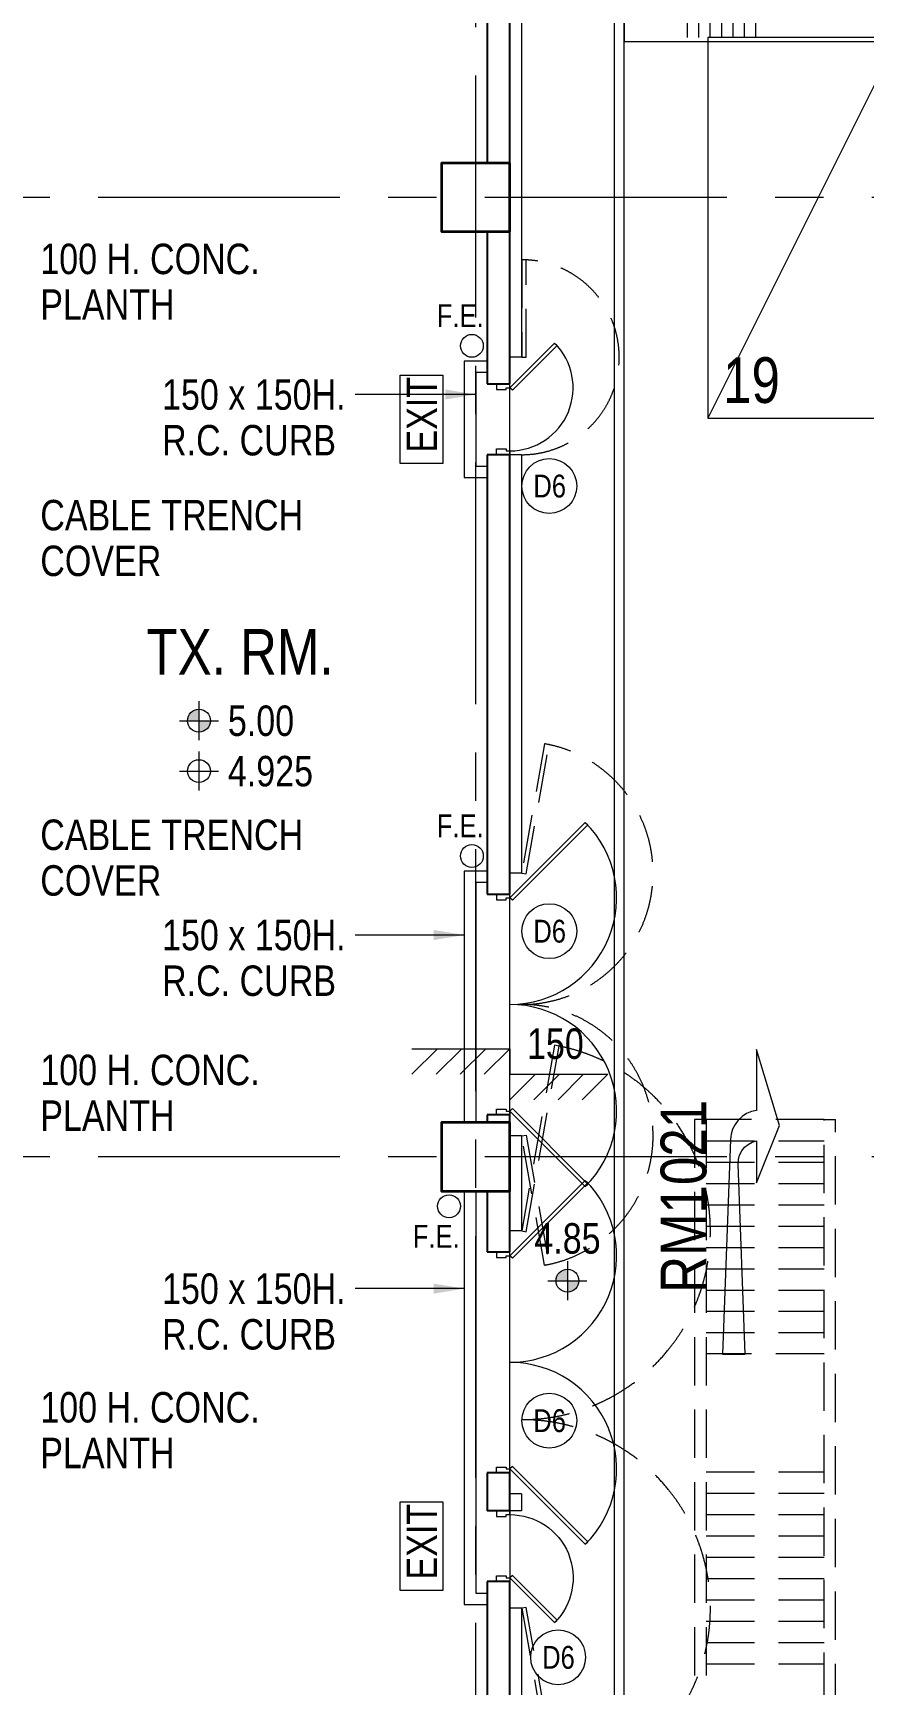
# Model space of a CAD drawing. Header units: millimetres. Extents: x 833576263 to 1668046980, y 817519639 to 1636103653.
# Drawn here: x 834094726 to 834105640, y 818094615 to 818116309 of the extents above; entities that cross this region are included whole.
import ezdxf
from ezdxf.enums import TextEntityAlignment as Align

# ---------------------------------------------------------------- set-up
doc = ezdxf.new("R2010")
doc.units = ezdxf.units.MM
doc.header["$LTSCALE"] = 100
doc.header["$MEASUREMENT"] = 0
doc.linetypes.add('R_P_Grid$0$CENTER', pattern=[50.800000000000004, 31.75, -6.35, 6.35, -6.35])
doc.linetypes.add('R_P_LG$0$HIDDEN', pattern=[9.524999999999999, 6.35, -3.175])
doc.layers.get('Defpoints').update_dxf_attribs({"color": 170})
for name, color, linetype, lineweight in [('R_CONC-PLINTH_LG$0$RDA04011', 4, 'Continuous', 25), ('R_P_Grid$0$RDA0251-LG', 6, 'R_P_Grid$0$CENTER', 18), ('R_P_LG$0$RDA0321', 7, 'Continuous', 18), ('R_P_LG$0$RDA0322', 1, 'Continuous', 18), ('R_P_LG$0$RDA0324', 7, 'Continuous', 18), ('R_P_LG$0$RDA04011', 4, 'Continuous', 25), ('R_P_LG$0$RDA04031', 3, 'Continuous', 25), ('R_P_LG$0$RDA0506', 7, 'Continuous', 18), ('R_P_LG$0$RDA0624', 7, 'Continuous', 13), ('R_P_LG$0$RDA2142', 1, 'Continuous', 18), ('R_P_LG$0$RDA2202', 3, 'Continuous', 25), ('R_P_LG$0$RDA2301', 7, 'Continuous', 18), ('R_P_LG$0$RDA2302', 7, 'R_P_LG$0$HIDDEN', 18), ('R_P_LG$0$RDA2804S', 2, 'Continuous', 35), ('R_P_LG$0$RDA3151', 1, 'Continuous', 18), ('R_P_LG$0$RDA4201', 7, 'Continuous', 18), ('R_P_LG$0$RDA4701', 7, 'Continuous', 18), ('R_P_LG$0$RDA5801', 1, 'Continuous', 18), ('R_P_LG$0$RDA7101', 1, 'Continuous', 18), ('R_P_LG$0$RDA8301', 7, 'Continuous', 18), ('R_ROAD MARK$0$RDA8301', 1, 'Continuous', 18)]:
    doc.layers.add(name, color=color, linetype=linetype, lineweight=lineweight)
doc.layers.add('R_P_LG$0$XREF', color=7, linetype='Continuous')
doc.layers.add('X-REF', color=7, linetype='Continuous')
doc.styles.add('R_CONC-PLINTH_LG$0$ARIAL', font='arial.ttf', dxfattribs={"width": 0.8})
doc.styles.add('R_P_LG$0$Arial', font='arial.ttf', dxfattribs={"width": 0.8})
doc.styles.add('R_P_LG$0$Arial_3', font='arial.ttf', dxfattribs={"width": 0.8, "height": 800})
doc.styles.add('R_P_LG$0$romans', font='arial.ttf', dxfattribs={"width": 0.8})
doc.styles.add('R_ROAD MARK$0$Arial', font='arial.ttf', dxfattribs={"width": 0.8})
doc.dimstyles.new('R_P_LG$0$M_200LA', dxfattribs={"dimscale": 200, "dimtxt": 2.5, "dimasz": 2, "dimexe": 0.8, "dimexo": 0, "dimgap": 0.75, "dimtad": 1, "dimdec": 0, "dimrnd": 1, "dimzin": 12, "dimdsep": 46, "dimtxsty": 'R_P_LG$0$romans', "dimcen": 2, "dimdle": 1, "dimclrd": 7, "dimclre": 7, "dimclrt": 4, "dimaunit": 1, "dimadec": 3, "dimazin": 0, "dimtfac": 1, "dimtdec": 0, "dimtix": 1, "dimtmove": 2, "dimatfit": 3, "dimfxl": 1, "dimtolj": 1, "dimlwd": 18, "dimlwe": 18, "dimarcsym": 0})

# ---------------------------------------------------------------- blocks, each defined once
blk = doc.blocks.new('R_P_Grid')
at = {"layer": 'R_P_Grid$0$RDA0251-LG'}
for p, q in [((834100539.9999973, 818082095.0703534), (834100539.9999973, 818124763.3666651)), ((834144477.2703086, 818114151.6999927), (833964515, 818114151.6999927)), ((834144477.2703086, 818101551.6999927), (834083789.9999964, 818101551.6999928))]:
    blk.add_line(p, q, dxfattribs=at)
blk = doc.blocks.new('R_P_LG$0$LMark-FFL-1')
h = blk.add_hatch(color=256)
h.paths.add_polyline_path([(0, 0.75, 0.4142135623730951), (-0.75, 0), (3.637978807091713e-12, 7.275957614183426e-12)])
h.paths.add_polyline_path([(0.75, 0), (0, 0), (0, -0.75, 0.4142135623730951)])
for p, q in [((0, 1.279999999998836), (0, -1.279999999998836)), ((-1.280000000002474, 0), (1.279999999998836, 0))]:
    blk.add_line(p, q)
blk.add_circle((0, 0), 0.75)
at = {"color": 7, "style": 'R_P_LG$0$romans', "width": 0.8}
blk.add_attdef('FFL', (1.029999999998836, 1.029999999998836), '', height=2, dxfattribs=at)
blk = doc.blocks.new('R_P_LG$0$LMark-SFL-1')
for p, q in [((4.656612873077393e-10, 1.28000000026077), (4.656612873077393e-10, -1.279999999795109)), ((-1.279999999795109, 0), (1.28000000026077, 0))]:
    blk.add_line(p, q)
blk.add_circle((4.656612873077393e-10, 0), 0.75)
at = {"color": 7, "style": 'R_P_LG$0$romans', "width": 0.8}
blk.add_attdef('SFL', (1.03000000026077, 1.03000000026077), '', height=2, dxfattribs=at)
blk = doc.blocks.new('R_P_LG$0$A$C170C299E')
at = {"layer": 'R_P_LG$0$RDA0324'}
for p, q in [((-950.8364251852036, 167.999928355217), (-1286.836282014847, -167.9998433589935)), ((-634.052555680275, 167.999928355217), (-970.0524125099182, -167.9998433589935)), ((-317.2686861753464, 167.999928355217), (-653.2685713768005, -167.9998717308044)), ((-0.4846746921539307, 168.0000703334808), (-336.4847302436829, -167.9999001026154)), ((334.2860658168793, -167.9999284744263), (-1.713904500007629, -503.9998420476913)), ((651.0699353218079, -167.9999284744263), (315.069965004921, -503.9998420476913)), ((967.8538048267365, -167.9999284744263), (631.8538060188293, -503.9998704195023)), ((1284.637702703476, -167.9999284744263), (948.637647151947, -503.9998987913132))]:
    blk.add_line(p, q, dxfattribs=at)
blk.add_lwpolyline([(-1286.836282014847, 167.999928355217), (0, 167.999928355217), (0, -167.9999284744263), (1284.637702703476, -167.9999284744263)], dxfattribs=at)
blk = doc.blocks.new('R_P_LG$0$PS-5000x2500')
at = {"layer": 'R_P_LG$0$RDA8301'}
blk.add_line((2500.000000054389, 4999.999999966845), (0, 0), dxfattribs=at)
blk.add_lwpolyline([(0, 0), (2500.000000054389, 0), (2500.000000054389, 4999.999999966845), (0, 4999.999999966845)], close=True, dxfattribs=at)
blk = doc.blocks.new('R_P_LG$0$P46A_Door-Passage-Double-Flush - _1200 _ 1200_ x 2800mm - FOR TX RM-8343171-LG_F _5_000 Mpd_')
at = {"layer": 'R_P_LG$0$RDA3151'}
for p, q in [((-2539.949493527412, 1046.299493551254), (-2508.129688382149, 1078.119298815727)), ((-1549.999999880791, 56.35000002384186), (-2539.949493527412, 1046.299493551254)), ((-2508.129688382149, 1078.119298815727), (-1518.180194854736, 88.16980516910553)), ((2208.129688501358, 1078.119298934937), (1218.180194854736, 88.16980516910553)), ((1249.999999880791, 56.35000002384186), (2239.949493527412, 1046.299493670464)), ((2239.949493527412, 1046.299493670464), (2208.129688501358, 1078.119298934937)), ((-1518.180194854736, 88.16980516910553), (-1549.999999880791, 56.35000002384186)), ((1218.180194854736, 88.16980516910553), (1249.999999880791, 56.35000002384186))]:
    blk.add_line(p, q, dxfattribs=at)
for points in [[(-1599.999999642372, -118.6500002145767), (-1525, -118.6500002145767), (-1525.000000596046, 6.350000143051147), (-1550.000000238419, 6.349999904632568), (-1550.000000119209, 56.35000026226044), (-1600, 56.34999990463257), (-1600.000000119209, -118.6500002145767)], [(1299.999999761581, -118.6500002145767), (1225.000000119209, -118.6500002145767), (1225.000000357628, 6.350000023841858), (1250, 6.349999785423279), (1249.999999880791, 56.35000014305115), (1299.999999761581, 56.34999978542328), (1300.000000238419, -118.6500002145767)]]:
    blk.add_lwpolyline(points, dxfattribs=at)
for centre, start, end in [((-1549.999999880791, 56.35000002384186), 0, 135), ((1249.999999880791, 56.35000002384186), 45, 180)]:
    blk.add_arc(centre, 1399.999999929592, start, end, dxfattribs=at)
blk = doc.blocks.new('R_P_LG$0$A$C065A1812')
at = {"layer": 'R_P_LG$0$RDA3151'}
for p, q in [((174.9999996423721, -49.99999976158142), (761.8986278772354, 536.8986283540726)), ((793.7184332609177, 505.0788233280182), (206.8198047876358, -81.8198047876358)), ((761.8986278772354, 536.8986283540726), (793.7184332609177, 505.0788233280182)), ((206.8198047876358, -81.8198047876358), (174.9999996423721, -49.99999976158142))]:
    blk.add_line(p, q, dxfattribs=at)
for points in [[(-2.384185791015625e-07, -2.384185791015625e-07), (-2.384185791015625e-07, -74.99999988079071), (125.0000001192093, -74.99999928474426), (124.9999998807907, -49.99999964237213), (175.0000002384186, -49.99999976158142), (174.9999998807907, 1.192092895507812e-07), (-2.384185791015625e-07, 2.384185791015625e-07)], [(0, -929.9999996423721), (0, -855), (125.0000002384186, -855.0000002384186), (125, -879.9999998807907), (175.0000003576279, -879.9999997615814), (175, -929.9999996423721), (0, -930.0000001192093)]]:
    blk.add_lwpolyline(points, dxfattribs=at)
blk.add_arc((175, -50), 829.9999997615814, 270, 45, dxfattribs=at)
blk = doc.blocks.new('R_P_LG$0$METALDOOR-2')
at = {"layer": 'R_P_LG$0$RDA4201', "linetype": 'R_P_LG$0$HIDDEN'}
blk.add_lwpolyline([(0, 1280), (60, 1280), (60, 2560), (0, 2560)], close=True, dxfattribs=at)
blk.add_arc((0, 1280), 1280, 270, 90, dxfattribs=at)
blk = doc.blocks.new('R_P_LG$0$A$C0B8E1362')
at = {"layer": 'R_P_LG$0$RDA4201', "linetype": 'R_P_LG$0$HIDDEN'}
for points in [[(604.9999995231628, -8874.99999988079), (664.0884647369385, -8885.418890476227), (963.6315709352493, -7186.625517725945), (904.5431057214737, -7176.206627130508)], [(604.9999997615814, -13574.91641747952), (664.088464975357, -13585.33530819416), (1094.309082269669, -11145.43294370174), (1035.220617055893, -11135.0140529871)], [(604.9999995231628, -12324.9999974966), (664.0884647369385, -12314.58110678196), (963.6315710544586, -14013.37447953224), (904.543105840683, -14023.79337024689)], [(1035.220616698265, -20969.90236437321), (1094.309081912041, -20959.48347365856), (664.0884647369385, -18519.58110916615), (604.9999995231628, -18529.99999988079)]]:
    blk.add_lwpolyline(points, close=True, dxfattribs=at)
for centre, radius, start, end in [((604.9999995231628, -8874.99999988079), 1724.999998807907, 270, 79.99964263164324), ((604.9999995231628, -12324.9999974966), 1724.999998807907, 280.0002248220965, 90), ((604.9999996423721, -13574.91641736031), 2477.541791200638, 270, 80.00000308010618), ((604.9999996423721, -18529.99999976158), 2477.541791200638, 279.9999969198939, 90)]:
    blk.add_arc(centre, radius, start, end, dxfattribs=at)
at = {"layer": 'R_P_LG$0$RDA3151'}
for name, p in [('R_P_LG$0$METALDOOR-2', (604.9999995231628, -3380)), ('R_P_LG$0$A$C065A1812', (275.0000041723251, -2449.999999523163))]:
    blk.add_blockref(name, p, dxfattribs=at)
at = {"layer": 'R_P_LG$0$RDA3151', "rotation": 270}
for p in [(393.6499993801117, -10749.9999986887), (393.6499996185303, -15449.91641628742)]:
    blk.add_blockref('R_P_LG$0$P46A_Door-Passage-Double-Flush - _1200 _ 1200_ x 2800mm - FOR TX RM-8343171-LG_F _5_000 Mpd_', p, dxfattribs=at)
at = {"layer": 'R_P_LG$0$RDA3151', "xscale": -1, "rotation": 180}
blk.add_blockref('R_P_LG$0$A$C065A1812', (274.9999996423721, -18179.91641581059), dxfattribs=at)
blk = doc.blocks.new('R_P_LG$0$P46A_Symb_EXIT')
at = {"layer": 'R_P_LG$0$RDA7101'}
for p, q in [((-2.611913008149713, -0.9940047366544604), (-2.611913008149713, 1.805995251983404)), ((-2.611913008149713, 1.805995251983404), (3.199999989476055, 1.805995251983404)), ((3.199999989476055, 1.805995251983404), (3.199999989476055, -0.9940047366544604)), ((3.199999989476055, -0.9940047366544604), (-2.611913008149713, -0.9940047366544604))]:
    blk.add_line(p, q, dxfattribs=at)
at = {"layer": 'R_P_LG$0$RDA7101', "insert": (-1.890231524128467, 1.387825770769268), "char_height": 2, "width": 6.156960000000001, "attachment_point": 1, "style": 'R_P_LG$0$Arial_3'}
blk.add_mtext('EXIT', dxfattribs=at)
blk = doc.blocks.new('R_ROAD MARK')
at = {"layer": 'R_ROAD MARK$0$RDA8301'}
blk.add_lwpolyline([(834103917.4065048, 818098960.6003901), (834104079.9712125, 818098960.6003901), (834103986.4429716, 818101454.6868156), (834103990.3228865, 818101515.2989753), (834104006.3316286, 818101573.887437), (834104033.8130152, 818101628.0507182), (834104071.6406125, 818101675.5687203), (834104118.263905, 818101714.4937285), (834104171.7718506, 818101743.2302454), (834104229.9712125, 818101760.6003903), (834104229.9712125, 818101210.6003902), (834104529.9712125, 818101960.6003902), (834104229.9712125, 818102960.6003902), (834104229.9712125, 818102160.6003902), (834104162.116819, 818102144.9875882), (834104097.9978004, 818102117.8448224), (834104039.5569538, 818102079.9945153), (834103988.5650293, 818102032.5835259), (834103946.5670749, 818101977.0484005), (834103914.8356234, 818101915.0718462), (834103894.3321332, 818101848.5317442), (834103885.6778574, 818101779.4442503), (834103779.9712125, 818098960.6003901)], close=True, dxfattribs=at)
at = {"layer": 'Defpoints', "color": 5, "style": 'R_ROAD MARK$0$Arial', "width": 0.7999999523162842}
blk.add_text('RM1021', height=600, rotation=90, dxfattribs=at).set_placement((834103569.1794376, 818099764.5574931))
blk = doc.blocks.new('R_CONC-PLINTH_LG')
at = {"layer": 'R_CONC-PLINTH_LG$0$RDA04011', "char_height": 400, "width": 4012.810133720635, "attachment_point": 1, "line_spacing_factor": 0.9, "style": 'R_CONC-PLINTH_LG$0$ARIAL'}
for s, insert in [('100 H. CONC. PLANTH', (834094821.3141836, 818113543.2657535)), ('CABLE TRENCH COVER', (834094821.3141836, 818110178.1208019)), ('CABLE TRENCH COVER', (834094821.3141836, 818105980.4912846)), ('100 H. CONC. PLANTH', (834094821.3141836, 818102891.9682584)), ('100 H. CONC. PLANTH', (834094821.3141836, 818098461.6223904))]:
    blk.add_mtext(s, dxfattribs=dict(at, insert=insert))
blk = doc.blocks.new('R_P_LG')
at = {"layer": 'R_P_LG$0$RDA0624', "lineweight": 18}
h = blk.add_hatch(dxfattribs=at)
h.set_pattern_fill('DOTS', color=4, scale=90, angle=45, style=0)
h.set_pattern_definition([(45, (0, 0), (-50.51394068101398, 151.541822043042), [0, -142.875])])
edge = h.paths.add_edge_path()
edge.add_arc((834065389.9999963, 818020126.6999962), 13000.00000263652, 75.00000000414259, 89.9999999952714)
edge.add_line((834065389.9999974, 818033126.6999989), (833989233.5976833, 818033126.7000066))
edge.add_arc((833989233.597684, 818040126.7000055), 6999.999998927116, 227.4784739362417, 269.9999999941455, ccw=False)
edge.add_line((833984502.527596, 818034967.5357507), (833978583.9299077, 818040395.0234413))
edge.add_arc((833983314.9999862, 818045554.1876857), 6999.999984888378, 180, 227.4784739363992, ccw=False)
edge.add_line((833976315.0000013, 818045554.1876857), (833976315.0000013, 818098726.7000034))
edge.add_arc((833983314.976107, 818098726.709901), 6999.976105696999, 115.8417149994728, 180.0000810131503, ccw=False)
edge.add_line((833980263.7812061, 818105026.6999928), (834002230.1033152, 818105026.6999928))
edge.add_line((834002230.1033152, 818105026.6999928), (834002230.413197, 818116699.7000031))
edge.add_line((834002230.413197, 818116699.7000031), (833958315.0000013, 818116699.7000031))
edge.add_line((833958315.0000013, 818116699.7000031), (833958315.0000013, 818110699.7000031))
edge.add_line((833958315.0000013, 818110699.7000031), (833963315.0000012, 818110699.7000031))
edge.add_arc((833963315.0000015, 818103699.7000035), 6999.999999642372, -2.9272086976561695e-09, 90.00000000292721, ccw=False)
edge.add_line((833970315.0000012, 818103699.7000031), (833970315.0000012, 818045554.1876926))
edge.add_arc((833983315.0000013, 818045554.1876926), 13000.00000011921, 180, 227.4784739345236)
edge.add_line((833974528.726979, 818035972.8826468), (833980447.3246655, 818030545.3949575))
edge.add_arc((833989233.5976875, 818040126.7000029), 12999.99999955266, 227.4784739342649, 269.9999999989492)
edge.add_line((833989233.5976872, 818027126.7000034), (834065245.1822366, 818027126.700002))
edge.add_arc((834065245.1822366, 818019026.6999972), 8100.000004768372, 75.00000000437308, 90, ccw=False)
edge.add_line((834067341.6165025, 818026850.6991949), (834090782.7578804, 818020569.6642944))
edge.add_arc((834094147.4054662, 818033126.7000366), 13000.00000035616, 255.0000000030815, 269.9999999994746)
edge.add_line((834094147.4054661, 818020126.7000363), (834118759.2740967, 818020126.7000363))
edge.add_arc((834118759.2740966, 818033126.7000384), 13000.00000214577, 270.0000000005253, 282.2616543713316)
edge.add_line((834121520.1678634, 818020423.256975), (834124956.9902881, 818021170.1963334))
edge.add_arc((834126677.2394812, 818013254.9741181), 8100.000000232277, 20.44433993465998, 102.2616543725735, ccw=False)
edge.add_arc((834190761.176432, 818035930.6960492), 59878.77763876336, 183.6705173323146, 199.3563955367698, ccw=False)
edge.add_line((834131005.2285776, 818032097.3283995), (834127870.7181177, 818029996.4247496))
edge.add_line((834127870.7181177, 818029996.4247496), (834126362.9837276, 818029715.8154355))
edge.add_arc((834117071.8822508, 818047426.7000369), 20000.00000036203, 270.00000000068303, 297.68143099358963, ccw=False)
edge.add_line((834117071.882251, 818027426.7000365), (834089164.086918, 818027426.7000363))
edge.add_arc((834089164.0869178, 818033426.7000366), 6000.000000357628, 255.000000005385, 270.0000000022767, ccw=False)
edge.add_line((834087611.1726476, 818027631.1450784), (834068754.6475824, 818032683.7357408))
at = {"layer": 'R_P_LG$0$RDA4701'}
h = blk.add_hatch(dxfattribs=at)
h.set_pattern_fill('_USER', color=256, scale=149.9999999999999, angle=77.52488051566029, pattern_type=0)
h.set_pattern_definition([(90, (834101971.0660342, 818120648.6679033), (-150, 1.926137237696991e-08), [])])
h.paths.add_polyline_path([(834104242.5802727, 818116249.6999997), (834104242.5802724, 818116449.7000002), (834103217.5802723, 818116449.6999995), (834103217.5802723, 818116249.6999997)])
at = {"layer": 'R_P_LG$0$RDA0506'}
for centre in [(834101506.8616557, 818110360.0141103), (834101506.8616557, 818104514.5531412), (834101506.8616561, 818098086.5867254), (834101622.1652381, 818094978)]:
    blk.add_circle(centre, 359.9999999999997, dxfattribs=at)
at = {"layer": 'R_P_LG$0$RDA2142'}
for p, q in [((834101139.9999971, 818112051.6999927), (834100989.9999968, 818112051.6999927)), ((834101139.9999971, 818110771.6999927), (834100989.9999968, 818110771.6999927)), ((834101139.9999971, 818105276.6999928), (834100989.9999968, 818105276.6999928)), ((834101139.9999971, 818101826.6999952), (834100989.9999968, 818101826.6999952)), ((834101139.9999974, 818100576.7835752), (834100989.999997, 818100576.7835752)), ((834101139.9999974, 818097126.7835776), (834100989.999997, 818097126.7835776)), ((834101139.9999971, 818096901.6999928), (834100989.9999968, 818096901.6999928)), ((834101139.9999973, 818095621.6999928), (834100989.9999969, 818095621.6999927))]:
    blk.add_line(p, q, dxfattribs=at)
for points in [[(834101139.9999973, 818116499.6999999), (834101139.9999973, 818112051.6999927)], [(834101139.9999973, 818110771.6999927), (834101139.9999973, 818105276.6999928)], [(834101139.9999973, 818101826.6999952), (834101139.9999973, 818100576.7835752)], [(834101139.9999973, 818097126.7835776), (834101139.9999973, 818096901.6999928)], [(834101139.9999973, 818095621.6999928), (834101139.9999973, 818093726.6999922)]]:
    blk.add_lwpolyline(points, dxfattribs=at)
at = {"layer": 'R_P_LG$0$RDA2202'}
for p, q in [((834100689.9999964, 818116499.6999999), (834100689.9999964, 818114601.6999927)), ((834100989.9999964, 818114601.6999927), (834100989.9999964, 818116499.6999999)), ((834100689.9999965, 818113701.6999925), (834100689.9999965, 818111701.6999934)), ((834100989.9999965, 818111701.6999934), (834100989.9999965, 818113701.6999925)), ((834100689.9999965, 818111701.6999934), (834100989.9999965, 818111701.6999934)), ((834100989.9999965, 818110771.6999933), (834100689.9999965, 818110771.6999933)), ((834100689.9999965, 818110771.6999933), (834100689.9999965, 818105001.6999936)), ((834100989.9999965, 818105001.6999936), (834100989.9999965, 818110771.6999933)), ((834100689.9999965, 818105001.6999936), (834100989.9999965, 818105001.6999936)), ((834100989.9999965, 818102101.6999942), (834100689.9999965, 818102101.6999942)), ((834100689.9999965, 818102101.6999942), (834100689.9999965, 818102001.6999931)), ((834100989.9999965, 818102001.6999931), (834100989.9999965, 818102101.6999942)), ((834100689.9999968, 818101101.6999933), (834100689.9999968, 818100301.7835766)), ((834100989.9999969, 818100301.7835766), (834100989.9999969, 818101101.6999933)), ((834100689.9999968, 818100301.7835766), (834100989.9999969, 818100301.7835766)), ((834100989.9999969, 818097401.7835761), (834100689.9999968, 818097401.7835761)), ((834100689.9999968, 818097401.7835761), (834100689.9999968, 818096901.7835764)), ((834100989.999997, 818096901.7835765), (834100989.9999969, 818097401.7835761)), ((834100989.9999969, 818096901.7835765), (834100689.9999968, 818096901.7835765)), ((834100689.9999968, 818095971.7835761), (834100689.9999968, 818094251.6999923)), ((834100989.9999969, 818095971.7835761), (834100689.9999968, 818095971.7835761)), ((834100989.9999969, 818093676.6999923), (834100989.999997, 818095971.7835763))]:
    blk.add_line(p, q, dxfattribs=at)
at = {"layer": 'R_P_LG$0$RDA2301'}
for p, q in [((834100989.9999964, 818110771.6999933), (834100989.9999964, 818111701.6999934)), ((834100989.9999965, 818102101.6999942), (834100989.9999965, 818105001.6999936)), ((834100989.9999967, 818097401.7835761), (834100989.9999967, 818100301.7835766)), ((834100989.999997, 818096901.7835765), (834100989.999997, 818095971.7835763))]:
    blk.add_line(p, q, dxfattribs=at)
for points in [[(834088561.5555866, 818088501.6999933), (834088989.999989, 818088201.6999933), (834091114.7728117, 818087137.2363057, 0.1166319284648474), (834093802.2492027, 818086501.6999927), (834100489.9999968, 818086501.6999928, 0.4142135623905528), (834102489.9999968, 818088501.6999927), (834102489.9999968, 818116499.6999999)], [(834088779.4864377, 818088501.6999922), (834089054.1865427, 818088309.352908), (834091170.7619032, 818087248.9959658, 0.1166319284653719), (834093802.2492027, 818086626.6999927), (834100489.9999968, 818086626.6999928, 0.4142135623730969), (834102364.9999968, 818088501.6999927), (834102364.9999968, 818116499.6999999)]]:
    blk.add_lwpolyline(points, format="xyb", dxfattribs=at)
for points in [[(834100689.9999965, 818112001.6999931), (834100389.9999965, 818112001.6999931), (834100389.9999965, 818110471.6999933), (834100689.9999965, 818110471.6999933)], [(834100689.9999965, 818111851.6999931), (834100539.9999965, 818111851.6999931), (834100539.9999965, 818110621.6999933), (834100689.9999965, 818110621.6999933)], [(834100689.9999965, 818105301.6999934), (834100389.9999967, 818105301.6999933), (834100389.9999965, 818102001.6999938)], [(834100689.9999967, 818105151.6999934), (834100539.9999967, 818105151.6999933), (834100539.9999965, 818102001.6999938)], [(834100389.9999968, 818101101.699994), (834100389.9999968, 818095671.7835761), (834100689.9999968, 818095671.7835761)], [(834100539.9999968, 818101101.699994), (834100539.9999968, 818095821.7835761), (834100689.9999968, 818095821.7835761)]]:
    blk.add_lwpolyline(points, dxfattribs=at)
at = {"layer": 'R_P_LG$0$RDA2302'}
for p, q in [((834103414.9999986, 818102041.6999921), (834103414.9999986, 818094201.6999923)), ((834103564.9999986, 818102041.6999921), (834103414.9999986, 818102041.6999921)), ((834103564.9999986, 818102041.6999921), (834103564.9999986, 818094051.6999923)), ((834105114.9999989, 818102041.6999921), (834103564.9999987, 818102041.6999922)), ((834105114.9999989, 818092501.6999921), (834105114.9999989, 818102041.6999921)), ((834105114.9999989, 818102041.6999921), (834105264.9999989, 818102041.6999921)), ((834105264.9999989, 818092351.6999921), (834105264.9999989, 818102041.6999921)), ((834103564.9999987, 818101761.6999922), (834105114.9999989, 818101761.6999921)), ((834103564.9999987, 818101481.6999921), (834105114.9999989, 818101481.6999921)), ((834103564.9999986, 818101201.699992), (834105114.9999989, 818101201.6999922)), ((834103564.9999986, 818100921.6999921), (834105114.9999989, 818100921.6999921)), ((834103564.9999986, 818100641.6999921), (834105114.9999989, 818100641.6999921)), ((834103564.9999987, 818100361.6999921), (834105114.9999989, 818100361.6999921)), ((834103564.9999987, 818100081.6999921), (834105114.9999989, 818100081.6999921)), ((834103564.9999986, 818099801.6999921), (834105114.9999989, 818099801.6999921)), ((834103564.9999986, 818099521.6999922), (834105114.9999989, 818099521.6999921)), ((834103564.9999986, 818099241.6999921), (834105114.9999989, 818099241.6999921)), ((834105114.9999989, 818098962.4999921), (834103564.9999987, 818098962.4999923)), ((834103564.9999986, 818097411.6999921), (834105114.9999989, 818097411.6999921)), ((834103564.9999986, 818097131.699992), (834105114.9999989, 818097131.6999922)), ((834103564.9999986, 818096851.6999921), (834105114.9999989, 818096851.6999921)), ((834103564.9999986, 818096571.6999921), (834105114.9999989, 818096571.6999921)), ((834103564.9999986, 818096291.699992), (834105114.9999989, 818096291.6999922)), ((834103564.9999986, 818096011.6999921), (834105114.9999989, 818096011.6999921)), ((834103564.9999986, 818095731.6999921), (834105114.9999989, 818095731.6999921)), ((834103564.9999986, 818095451.6999921), (834105114.9999989, 818095451.6999922)), ((834103564.9999986, 818095171.6999921), (834105114.9999989, 818095171.6999921)), ((834103564.9999986, 818094891.6999921), (834105114.9999989, 818094891.6999921))]:
    blk.add_line(p, q, dxfattribs=at)
at = {"layer": 'R_P_LG$0$RDA2804S'}
for points in [[(834100989.9999964, 818114601.6999934), (834100089.9999964, 818114601.6999934), (834100089.9999964, 818113701.6999933), (834100989.9999964, 818113701.6999933)], [(834100989.9999965, 818102001.6999938), (834100089.9999965, 818102001.6999938), (834100089.9999965, 818101101.699994), (834100989.9999965, 818101101.699994)]]:
    blk.add_lwpolyline(points, close=True, dxfattribs=at)
at = {"layer": 'R_P_LG$0$RDA4701'}
blk.add_lwpolyline([(834102489.9999968, 818116199.7), (834135611.8631576, 818116199.7), (834140788.3168926, 818112683.3247123), (834140956.8914316, 818112931.4831798), (834135704.1218104, 818116499.6999999), (834102489.9999969, 818116499.7)], close=True, dxfattribs=at)
at = {"layer": 'R_P_LG$0$RDA5801'}
for centre in [(834100489.9999965, 818112201.6999931), (834100489.9999967, 818105501.6999933), (834100189.9999968, 818100901.699994)]:
    blk.add_circle(centre, 150, dxfattribs=at)
at = {"layer": 'R_P_LG$0$RDA0321'}
ref = blk.add_blockref('R_P_LG$0$LMark-SFL-1', (834096904.9377211, 818106616.4561003, 1.4500206209852e-06), dxfattribs=dict(at, xscale=200, yscale=200, zscale=200))
ref.add_attrib('SFL', '4.925', dxfattribs={"layer": '0', "color": 7, "height": 399.9999999999996, "style": 'R_P_LG$0$romans', "width": 0.7999999999999999}).set_placement((834097844.570467, 818106616.4561003), align=Align.MIDDLE)
at = {"layer": 'R_P_LG$0$RDA0322'}
ref = blk.add_blockref('R_P_LG$0$LMark-FFL-1', (834096904.9377211, 818107278.4561003), dxfattribs=dict(at, xscale=200, yscale=200, zscale=200))
ref.add_attrib('FFL', '5.00', dxfattribs={"layer": '0', "color": 7, "height": 399.9999999999998, "rotation": 9.488226654631971e-07, "style": 'R_P_LG$0$romans', "width": 0.7999999999999997}).set_placement((834097720.2594132, 818107278.4326413), align=Align.MIDDLE)
ref = blk.add_blockref('R_P_LG$0$LMark-FFL-1', (834101745.3630135, 818099923.782911), dxfattribs=dict(at, xscale=200, yscale=200, zscale=200))
ref.add_attrib('FFL', '4.85', dxfattribs={"layer": '0', "color": 7, "height": 399.9999999999998, "rotation": 9.488226654631971e-07, "style": 'R_P_LG$0$romans', "width": 0.7999999999999997}).set_placement((834101745.3630135, 818100479.782911), align=Align.MIDDLE)
at = {"layer": 'R_P_LG$0$RDA0324'}
blk.add_blockref('R_P_LG$0$A$C170C299E', (834100989.9999965, 818102803.1760356), dxfattribs=at)
at = {"layer": 'R_P_LG$0$RDA7101', "xscale": 200.0000000000009, "yscale": 200.0000000000009, "zscale": 200.0000000000009, "rotation": 90}
for p in [(834099911.1990503, 818111177.8912951), (834099911.1990503, 818096377.9748781)]:
    blk.add_blockref('R_P_LG$0$P46A_Symb_EXIT', p, dxfattribs=at)
at = {"layer": 'R_P_LG$0$RDA8301'}
blk.add_blockref('R_P_LG$0$PS-5000x2500', (834103589.9999967, 818111251.7000171), dxfattribs=at)
at = {"layer": 'R_P_LG$0$XREF'}
blk.add_blockref('R_P_LG$0$A$C0B8E1362', (834100539.9999973, 818114151.6999927), dxfattribs=at)
at = {"layer": 'R_P_LG$0$RDA0324', "style": 'R_P_LG$0$Arial', "width": 0.8}
blk.add_text('150', height=399.9999999999999, dxfattribs=at).set_placement((834101213.5898542, 818102836.6732126))
at = {"layer": 'R_P_LG$0$RDA04011', "style": 'R_P_LG$0$Arial', "width": 0.8}
for s, height, p in [('19', 600, (834103789.9999967, 818111451.7000171)), ('150 x 150H.', 400, (834096420.9230763, 818111362.28354)), ('R.C. CURB', 400, (834096420.9230763, 818110762.28354)), ('150 x 150H.', 400, (834096420.9230764, 818104263.8225708)), ('R.C. CURB', 400, (834096420.9230764, 818103663.8225708)), ('150 x 150H.', 400, (834096420.9230765, 818099619.856155)), ('R.C. CURB', 400, (834096420.9230765, 818099019.856155))]:
    blk.add_text(s, height=height, dxfattribs=at).set_placement(p)
at = {"layer": 'R_P_LG$0$RDA04031', "style": 'R_P_LG$0$Arial', "width": 0.8}
blk.add_text('TX. RM.', height=599.9999999999993, dxfattribs=at).set_placement((834096215.9273741, 818107882.4697803))
at = {"layer": 'R_P_LG$0$RDA0506', "color": 0, "lineweight": 15, "style": 'R_P_LG$0$Arial', "width": 0.8}
for p in [(834101511.8616561, 818110360.0141101), (834101511.8616561, 818104514.553141), (834101511.8616564, 818098086.5867251), (834101627.1652385, 818094977.9999998)]:
    blk.add_text('D6', height=299.9999999999993, dxfattribs=at).set_placement(p, align=Align.MIDDLE)
at = {"layer": 'R_P_LG$0$RDA5801', "style": 'R_P_LG$0$Arial', "width": 0.8}
for p in [(834100030.0725344, 818112447.8928754), (834100030.0725346, 818105747.8928756), (834099715.0725349, 818100355.9764593)]:
    blk.add_text('F.E.', height=300, dxfattribs=at).set_placement(p)
at = {"layer": 'R_P_LG$0$RDA04011'}
for points in [[(834100539.9999965, 818111562.28354), (834098956.19829, 818111562.28354)], [(834100389.9999967, 818104463.8225708), (834098956.1982901, 818104463.8225708)], [(834100389.9999968, 818099819.856155), (834098956.1982902, 818099819.856155)]]:
    blk.add_leader(points, dimstyle='R_P_LG$0$M_200LA', override={"dimgap": 0.75, "dimtad": 0}, dxfattribs=at)

msp = doc.modelspace()

# ---------------------------------------------------------------- block references
at = {"layer": 'X-REF'}
for name in ['R_P_LG', 'R_P_Grid', 'R_ROAD MARK', 'R_CONC-PLINTH_LG']:
    msp.add_blockref(name, (0, 0), dxfattribs=at)

doc.saveas('drawing.dxf')
